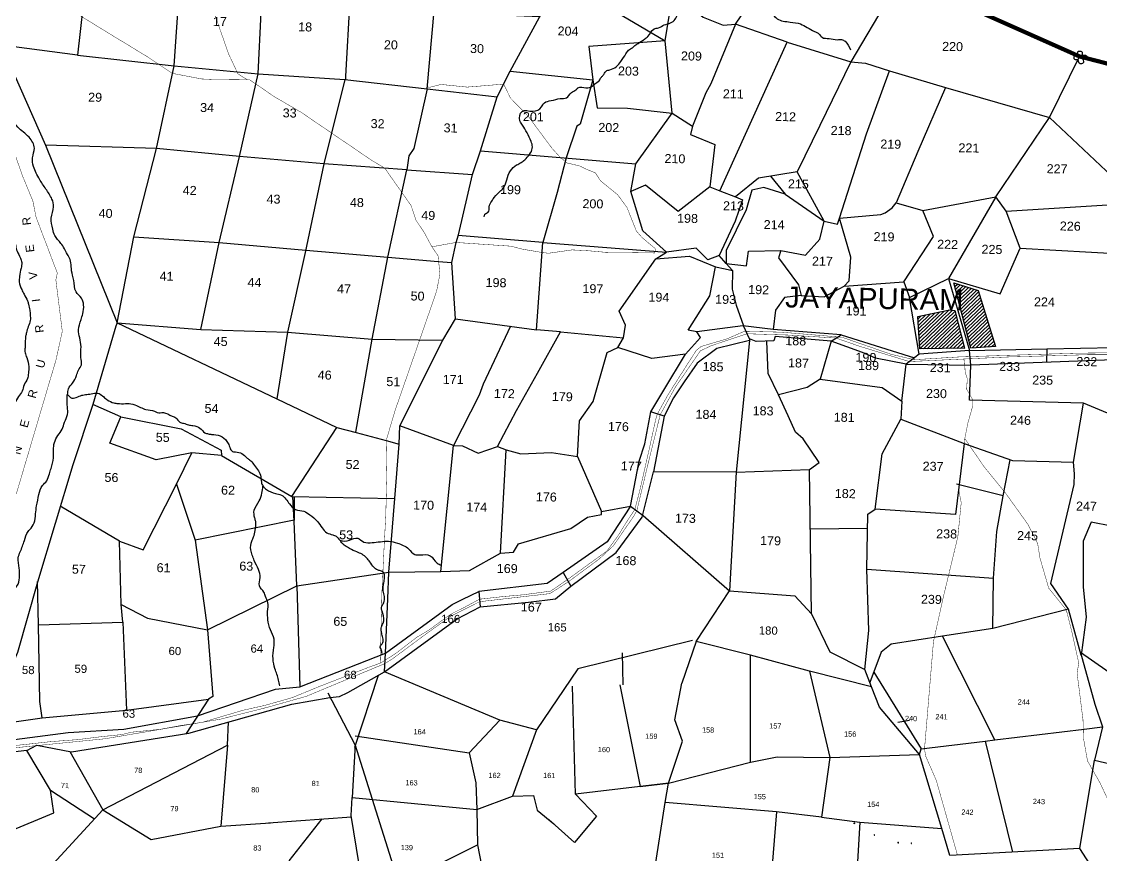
# Model space of a CAD drawing. Header units: feet. Extents: x 745555 to 752207, y 1625558 to 1632619.
# Drawn here: x 746917 to 749502, y 1629276 to 1631272 of the extents above; entities that cross this region are included whole.
import ezdxf

# ---------------------------------------------------------------- set-up
doc = ezdxf.new("R2010")
doc.units = ezdxf.units.FT
doc.header["$LTSCALE"] = 15
doc.header["$MEASUREMENT"] = 0
doc.linetypes.add('HIDDEN2', pattern=[0.1875, 0.125, -0.0625])
for name, color, linetype in [('PLOT', 7, 'Continuous'), ('PLOT NO', 7, 'Continuous'), ('ROADS', 6, 'Continuous'), ('TANKS-STREAM', 4, 'Continuous'), ('VILLAGE', 30, 'Continuous'), ('VILLAGE STONES', 240, 'Continuous')]:
    doc.layers.add(name, color=color, linetype=linetype)
doc.layers.add('VILLAGE BOUNDRY', color=5, linetype='HIDDEN2', lineweight=100)
doc.styles.add('section', font='complex.shx', dxfattribs={"height": 1.6})
doc.styles.get("Standard").update_dxf_attribs({"font": 'arial.ttf'})
doc.linetypes.add('DOTS', pattern='A,1e-06,-3,["●",Standard,S=3,R=0,X=-1.25,Y=-1.25],-3', length=6.000001)
pattern_1 = [(44.0511916, (-8119.841, 51600.6587), (-4.24052452, 4.383347431), [])]

msp = doc.modelspace()

# ---------------------------------------------------------------- hatches: boundary and pattern name
at = {"layer": 'VILLAGE'}
h = msp.add_hatch(dxfattribs=at)
h.set_pattern_fill('ANSI31', color=256, scale=48.790676, angle=-0.9488)
h.set_pattern_definition(pattern_1)
h.paths.add_polyline_path([(749206.9, 1630628.6), (749148.9, 1630646.5), (749189, 1630490.6), (749248.4, 1630494.3)])
h = msp.add_hatch(dxfattribs=at)
h.set_pattern_fill('ANSI31', color=256, scale=48.790676, angle=-0.9488)
h.set_pattern_definition(pattern_1)
h.paths.add_polyline_path([(749096.8, 1630573.6), (749062.6, 1630566.2), (749067, 1630488.3), (749173.9, 1630489.9), (749151.3, 1630580.2), (749138.7, 1630582.1)])

# ---------------------------------------------------------------- linework, layer by layer
at = {"layer": 'PLOT'}
for points in [[(747483, 1631147.5), (747490.7, 1631294), (747492.8, 1631345.1), (747519.1, 1631556.5), (747529.1, 1631767.9)], [(747732.6, 1631734), (747722.1, 1631533), (747702.7, 1631325.8), (747692.6, 1631141.8), (747692.1, 1631133.9)], [(747082.3, 1631719.3), (747076.4, 1631549.7), (747070.3, 1631369.9), (747050.6, 1631191.5), (747281.8, 1631166.7), (747294.3, 1631340.6), (747296.5, 1631369.8), (747310.7, 1631513.5)], [(747145.9, 1630550.8), (747346.3, 1630535), (747553.4, 1630528.5), (747756.1, 1630511.7), (747866.6, 1630510.3), (747924.9, 1630509.5), (747955.5, 1630560.8), (747947, 1630695.5), (747957.2, 1630743.4), (747962.8, 1630761.9), (747996.1, 1630905.9), (748015.1, 1630962.6), (748055.2, 1631091.9), (748086.6, 1631153.3), (748156.7, 1631282.7), (748206.7, 1631375), (748260.3, 1631474.5), (748300.4, 1631551.8), (748313.5, 1631576.9), (748341.7, 1631625.2), (748370.5, 1631686)], [(746804.6, 1631583.4), (746804.6, 1631583.4), (746831.1, 1631431), (746868.3, 1631216.5), (746974.3, 1630976.6), (747145.9, 1630550.8), (747185.9, 1630756.5), (747239.7, 1630968.1), (747281.8, 1631166.7)], [(748206.7, 1631375), (748457.3, 1631226.1), (748476.9, 1631345.4), (748548.2, 1631283.2), (748596.7, 1631263.6), (748625.8, 1631266.2), (748666.6, 1631326.5), (748533.7, 1631424.9), (748484.6, 1631455.7), (748411.3, 1631492.8), (748299.9, 1631550.7)], [(748758.8, 1631496.3), (748993.9, 1631331.9), (748902.4, 1631175.7)], [(747887.5, 1631110.9), (747905.1, 1631306.8), (748031.1, 1631296.4), (748062.6, 1631288.7), (748101.9, 1631286.9), (748157.6, 1631284.4)], [(748625.8, 1631266.2), (748566.6, 1631123.2), (748554.8, 1631101.7), (748523, 1631021.6)], [(748588.7, 1630867.2), (748749.9, 1631223), (748625.8, 1631266.2)], [(747050.6, 1631191.5), (746868.6, 1631215.8)], [(748086.6, 1631153.3), (748284.2, 1631132.9), (748294.5, 1631065.5), (748294.5, 1631065.5), (748367.5, 1631064.6), (748474.6, 1631052.7), (748457.3, 1631226.1), (748275.1, 1631212.4), (748284.2, 1631132.9)], [(748749.9, 1631223), (748902.4, 1631175.7), (748937.4, 1631172.8), (748994.8, 1631154.2), (749128.4, 1631114.6), (749377.9, 1631042.6), (749449.6, 1631188.8)], [(747281.8, 1631166.7), (747281.8, 1631166.7), (747483, 1631147.5), (747691, 1631134), (747887.5, 1631110.9), (748055.2, 1631091.9)], [(748902.4, 1631175.7), (748827.9, 1631023.3), (748773.7, 1630912.3), (748680.6, 1630897.6), (748625.7, 1630852.5)], [(747346.3, 1630535), (747389.5, 1630743.2), (747438.7, 1630949.2), (747483, 1631147.5)], [(747691, 1631134), (747640.1, 1630931.4), (747595.6, 1630719.3), (747553.4, 1630528.5), (747527.6, 1630369.2)], [(748783.3, 1630616.7), (748837.9, 1630613.1), (748886.4, 1630638.5), (748898.3, 1630651.4), (748902.1, 1630707.8), (748875.1, 1630801.3), (748939.6, 1631003.2), (748994.8, 1631154.2)], [(747887.5, 1631110.9), (747855.5, 1630968.4), (747844.1, 1630950.6), (747839.4, 1630917.5), (747996.1, 1630905.9)], [(748284.2, 1631132.9), (748254.2, 1631026.8), (748246.4, 1631021.6), (748220.8, 1630945.7), (748198.7, 1630862.7), (748164.7, 1630743.7)], [(749128.4, 1631114.6), (749062.2, 1630961.2), (749010.4, 1630838.6)], [(748247.7, 1630230.9), (748252.6, 1630316.4), (748285.1, 1630362.6), (748319, 1630480.3), (748344.6, 1630491.7), (748357.9, 1630515.2), (748362.7, 1630545.3), (748347.1, 1630578.6), (748435.3, 1630703.9), (748461, 1630719.9), (748404.1, 1630771.1), (748375, 1630865.8), (748387.6, 1630932), (748474.6, 1631052.7), (748523, 1631021.6), (748518.4, 1631002.3), (748576.2, 1630977.7), (748564.4, 1630876.8), (748488.4, 1630817.5), (748410.1, 1630880.2), (748375, 1630865.8)], [(748838.5, 1630794.7), (748870, 1630786.9), (748875.1, 1630801.3), (748973.7, 1630810.7), (748984.6, 1630814.1), (749000.7, 1630826.6), (749010.4, 1630838.6), (749074, 1630819.9), (749249.5, 1630853), (749377.9, 1631042.6)], [(749273.7, 1630818.6), (749580.4, 1630837.1), (749581.5, 1630850.9), (749377.9, 1631042.6)], [(747839.4, 1630917.5), (747640.1, 1630931.4), (747438.7, 1630949.2), (747239.7, 1630968.1), (746974.3, 1630976.6)], [(748015.1, 1630962.6), (748387.6, 1630932)], [(747717.1, 1630289), (747756.1, 1630511.7), (747794, 1630708.1), (747839.4, 1630917.5)], [(748710, 1630902.2), (748744.6, 1630858.7), (748694, 1630874.7), (748665, 1630869), (748651.8, 1630821.8), (748627.6, 1630773.2), (748603.2, 1630724.3), (748603.7, 1630692.7)], [(748734.4, 1630724.4), (748793.8, 1630713), (748828.2, 1630751.6), (748838.5, 1630794.7), (748773.7, 1630912.3)], [(748564.4, 1630876.8), (748588.7, 1630867.2), (748625.7, 1630852.5), (748642.5, 1630845.8), (748625.5, 1630794.5), (748587, 1630711.8), (748560, 1630702.1), (748531.9, 1630730.1), (748461, 1630719.9)], [(748744.6, 1630858.7), (748838.5, 1630794.7)], [(749249.5, 1630853), (749135.8, 1630656.8), (749259.3, 1630620.5), (749307.4, 1630729.4), (749273.7, 1630818.6), (749249.5, 1630853)], [(749029.1, 1630648.8), (749100, 1630757.7), (749074, 1630819.9)], [(747185.9, 1630756.5), (747389.5, 1630743.2), (747597.6, 1630725.3), (747794, 1630708.1), (747914.1, 1630697.7), (747947, 1630695.5)], [(748164.7, 1630743.7), (747962.2, 1630760)], [(748206.7, 1630529.2), (748149.9, 1630534.5), (748151.2, 1630555.8), (748164.7, 1630743.7), (748461, 1630719.9)], [(748603.7, 1630692.7), (748652.1, 1630687.5), (748657, 1630722.8), (748734.4, 1630724.4), (748729.1, 1630706.3), (748776.4, 1630642.1), (748783.3, 1630616.7), (748743.4, 1630611.3), (748721.7, 1630581.3), (748715.7, 1630535.2), (748643.8, 1630543.7), (748533.6, 1630529.4), (748512.7, 1630533.6), (748564.7, 1630615.3), (748578, 1630685.3)], [(749307.4, 1630729.4), (749563.4, 1630715.3), (749871.3, 1630651.7), (749901.5, 1630735.8)], [(748435.3, 1630703.9), (748515.9, 1630710.9), (748578, 1630685.3), (748601.1, 1630679.9), (748618.5, 1630675.9), (748603.7, 1630692.7), (748587, 1630711.8)], [(748618.5, 1630675.9), (748618.2, 1630631.3), (748627.7, 1630593), (748644.9, 1630543.5)], [(748886.4, 1630638.5), (749029.1, 1630648.8), (749042.4, 1630612)], [(749065.7, 1630476.2), (749042.4, 1630612), (749135.8, 1630656.8), (749185.9, 1630485)], [(747145.9, 1630550.8), (747142.1, 1630542.7), (747087.4, 1630355.6), (747039.4, 1630210.9), (746954.8, 1629929.8), (746907.1, 1629761.3), (746854.3, 1629641.3), (746830.1, 1629586.2), (746807.1, 1629540.9), (746790.4, 1629511), (746682.6, 1629333.1), (746675, 1629245.1), (746994.3, 1629377.7), (746985.7, 1629432), (746929.4, 1629527.1), (746790.4, 1629511)], [(747145.9, 1630550.8), (747527.6, 1630369.2), (747671.7, 1630300.7), (747717.9, 1630288.7), (747789.7, 1630269.2), (747820.6, 1630260.8), (747822, 1630304.6), (747924.9, 1630509.5)], [(748087, 1630543), (748021.7, 1630404.1), (748012.5, 1630377.8), (747951.1, 1630256.9), (747822, 1630304.6)], [(747955.5, 1630560.8), (748149.9, 1630534.5)], [(748854.7, 1630507.1), (748720.6, 1630518.3), (748717.9, 1630508), (748675.4, 1630506.1), (748659.1, 1630512.4), (748644.9, 1630543.5)], [(748056, 1630255.1), (748101.9, 1630341.2), (748151.6, 1630430.3), (748206.7, 1630529.2), (748357.9, 1630515.2)], [(748506, 1630475.8), (748542.1, 1630515.6), (748533.6, 1630529.4)], [(748878.7, 1630521.9), (748715.7, 1630535.2)], [(749034.1, 1630452.1), (748961.2, 1630466.3), (748929.8, 1630479.8), (748854.7, 1630507.1), (748878.7, 1630521.9), (749054.1, 1630467.4)], [(748374.4, 1630112.1), (748395.1, 1630219.9), (748409.1, 1630261.3), (748423.6, 1630337.8), (748454.2, 1630389.5), (748506, 1630475.8), (748425.3, 1630465.5), (748344.6, 1630491.7)], [(748659.1, 1630512.4), (748659.2, 1630508.5), (748580.9, 1630489.5), (748533.9, 1630454.1), (748503.3, 1630409.6), (748477.2, 1630371.6), (748455.4, 1630327.8), (748423.6, 1630337.8)], [(748659.2, 1630508.5), (748627.8, 1630193.7), (748429.7, 1630193.9)], [(748627.8, 1630193.7), (748802.8, 1630199.7), (748826, 1630216.5), (748788.3, 1630272.9), (748769.3, 1630288.9), (748751.7, 1630328.2), (748729.2, 1630378.6), (748704.3, 1630429.4), (748700.8, 1630507.2)], [(748854.7, 1630507.1), (748828.3, 1630416.1), (748797.7, 1630396.3), (748729.2, 1630378.6)], [(749532.4, 1630493.1), (749552, 1630462.8), (749189.2, 1630449.9), (749185.9, 1630485), (749371.2, 1630488.8), (749532.2, 1630492.2)], [(749371.2, 1630488.8), (749370.6, 1630456.4)], [(749185.9, 1630485), (749065.7, 1630476.2), (749034.1, 1630452.1), (749189.2, 1630449.9)], [(749552, 1630462.8), (749564.7, 1630315), (749458.8, 1630358.8)], [(748828.3, 1630416.1), (748976.9, 1630396.2), (749024.4, 1630363.1), (749034.1, 1630452.1)], [(749024.4, 1630363.1), (749021.6, 1630320.4), (749173.7, 1630261.9), (749288.8, 1630221.4), (749434.8, 1630217.2), (749458.8, 1630358.8), (749186, 1630366.1), (749189.2, 1630449.9)], [(747150.9, 1630028.5), (747208, 1630007.2), (747287.8, 1630164.9), (747324.3, 1630240), (747239, 1630222.7), (747128.2, 1630263.1), (747154.1, 1630325.8), (747087.4, 1630355.6)], [(747154.1, 1630325.8), (747298.8, 1630297), (747394.9, 1630246.1), (747395.1, 1630233.5), (747324.3, 1630240)], [(748455.4, 1630327.8), (748429.7, 1630193.9)], [(749066.3, 1629517), (748970.8, 1629630.4), (748951.7, 1629679), (748935.3, 1629720.9), (748945.2, 1629814.2), (748940, 1629961.2), (748942.8, 1630093.2), (748960, 1630104.6), (748976.9, 1630237.4), (749021.6, 1630320.4)], [(747564, 1630135.2), (747671.7, 1630300.7)], [(747785.7, 1629715.6), (747787.7, 1629760.1), (747793.6, 1629889.7), (747796.3, 1629954.1), (747810.4, 1630130.6), (747820.6, 1630260.8)], [(747789.7, 1630269.2), (747789.7, 1630269.2)], [(747920.2, 1629955.2), (747951.1, 1630256.9), (747972.2, 1630256.7), (748010.1, 1630238.8), (748056, 1630255.1), (748077.1, 1630246.9), (748111.7, 1630237.1), (748185.1, 1630240.4), (748247.7, 1630230.9), (748305.1, 1630099.5)], [(749173.7, 1630261.9), (749152.2, 1630092), (748960, 1630104.6)], [(747395.1, 1630233.5), (747564, 1630135.2), (747810.4, 1630130.6)], [(748063.5, 1629999.5), (748077.1, 1630246.9)], [(749266.8, 1630136.9), (749283.7, 1630223.1)], [(749717.6, 1630073.4), (749627.3, 1630067), (749526, 1630064.4), (749477.3, 1630074), (749458, 1630028.1), (749458.4, 1629919.2), (749465.1, 1629846.5), (749453.6, 1629755.1), (749423.4, 1629865.1), (749381.2, 1629926.5), (749436.8, 1630163.6), (749437.7, 1630189.1), (749434.8, 1630217.2)], [(746929.4, 1629527.1), (746953, 1629539.6), (747036, 1629523.5), (747317.6, 1629568.8), (747564.1, 1629638), (747654.7, 1629653.8), (747678.1, 1629655.9), (747698, 1629665.4), (747785.7, 1629715.6), (747959.9, 1629842.1), (748014.5, 1629870.6), (748130.4, 1629881.7), (748194.9, 1629890.1), (748232.1, 1629920.7), (748340.6, 1630001.3), (748402.1, 1630085.6), (748429.7, 1630193.9)], [(748627.8, 1630193.7), (748611.4, 1629909.1)], [(748807.6, 1629854.2), (748802.8, 1630199.7)], [(747287.8, 1630164.9), (747332, 1630030.8), (747361.8, 1629815.9), (747374.7, 1629656.2), (747364.1, 1629650.1)], [(748940, 1629961.2), (749243.6, 1629939.2), (749251.9, 1630051), (749266.8, 1630136.9), (749155.2, 1630164.6)], [(747569.6, 1630135.1), (747569, 1630078.4), (747332, 1630030.8)], [(747575.7, 1629921.4), (747569.1, 1630076.3), (747566.4, 1630135.1)], [(746957.2, 1629827.6), (747159.6, 1629834.4), (747154.9, 1629876.6), (747150.9, 1630028.5), (747009.5, 1630111.6)], [(747575.7, 1629921.4), (747796.3, 1629954.1), (747920.2, 1629955.2), (747988.8, 1629957.6), (748063.5, 1629999.5), (748094.7, 1630001.7), (748106.1, 1630021.5), (748231.6, 1630058.2), (748271.7, 1630085.6), (748305, 1630091.9), (748305.1, 1630099.5), (748374.4, 1630112.1), (748405, 1630089.7)], [(748374.4, 1630112.1), (748318.9, 1630026.6), (748213.3, 1629953.2), (748232.1, 1629920.7)], [(748405, 1630089.7), (748611.4, 1629909.1)], [(748804.8, 1630057.9), (748942.1, 1630059.5)], [(748213.3, 1629953.2), (748175.4, 1629926.9), (748011.1, 1629907.6)], [(746966.4, 1629604.8), (746960.7, 1629644.3), (746957.2, 1629827.6), (746955.2, 1629931.2)], [(747361.8, 1629815.9), (747575.7, 1629921.4), (747582.7, 1629679.1)], [(749423.4, 1629865.1), (749242.2, 1629819.3), (749243.6, 1629939.2)], [(746807.1, 1629540.9), (747028.4, 1629569.9), (747161.8, 1629577.6), (747337.8, 1629609.8), (747524.6, 1629673.4), (747582.7, 1629679.1), (747787.7, 1629760.1), (747947.8, 1629876.5), (747973.4, 1629889.2), (748011.1, 1629907.6)], [(748011.1, 1629907.6), (748014.5, 1629870.6)], [(748951.7, 1629679), (748803.1, 1629717.1), (748661.6, 1629755.4), (748531.6, 1629787.9), (748611.4, 1629909.1), (748767.6, 1629897.5), (748807.6, 1629854.2), (748852, 1629763), (748935.4, 1629720.5)], [(747154.9, 1629876.6), (747218, 1629843.4), (747361.8, 1629815.9)], [(747159.6, 1629834.4), (747168, 1629623.1)], [(749242.2, 1629819.3), (749121.7, 1629800.6), (748998.2, 1629781.4), (748974.8, 1629762.7), (748947.4, 1629690)], [(748523.1, 1629790.1), (748248.5, 1629722.7), (748149.8, 1629576.2), (748062, 1629599.7), (747785.7, 1629715.6)], [(749246.6, 1629552.1), (749121.7, 1629800.6)], [(748531.6, 1629787.9), (748497.6, 1629688.3)], [(748354.3, 1629760.7), (748356.4, 1629684.2)], [(748465.9, 1629448.8), (748661.8, 1629499.3), (748661.6, 1629755.4)], [(749599.8, 1629658.7), (749451.8, 1629761.9), (749485.9, 1629637.7), (749504.3, 1629583.7), (749485.1, 1629503.4), (749602.1, 1629476.7), (749690.4, 1629478.3), (749819.5, 1629471.9), (749879.5, 1629473.2), (749964.4, 1629475), (750091.1, 1629503.6), (750162.8, 1629511.5), (750223.6, 1629511.9)], [(748803.1, 1629717.1), (748852, 1629510)], [(748956.7, 1629714.6), (749070.2, 1629531.1)], [(747715, 1629535.1), (747771.2, 1629707.3)], [(748340.6, 1628775.1), (748373.1, 1628917.4), (748418.6, 1629116.4), (748444.4, 1629229.4), (748431.6, 1629233.5), (748457.3, 1629402.7), (748465.9, 1629448.8), (748499.4, 1629549.6), (748481, 1629600.7), (748497.6, 1629688.3)], [(747716.2, 1629538.6), (747650.7, 1629664.1)], [(748242.8, 1629422.7), (748235.5, 1629680.8)], [(748348.9, 1629684), (748397.5, 1629440.8), (748465.9, 1629448.8)], [(746830.1, 1629586.2), (746966.4, 1629604.8), (747168, 1629623.1), (747364.1, 1629650.1), (747310.9, 1629567.7)], [(746974.4, 1629235.9), (747111.1, 1629385.2), (747409.6, 1629539.5), (747412.4, 1629595.4)], [(747715.7, 1629562.2), (747988.7, 1629521.5), (748062, 1629599.7)], [(750295.6, 1629070.5), (750234.5, 1628783.7), (750028.6, 1628771), (749956, 1628882.6), (749957.7, 1629014), (749962.3, 1629082.9), (749992.5, 1629111.2), (749732.9, 1629115.2), (749631.8, 1629121.7), (749560.3, 1629122.5), (749465.9, 1629267.6), (749450, 1629291.9), (749138.7, 1629275.5), (749120, 1629340.2), (749066.3, 1629517), (749070.2, 1629531.1), (749223.9, 1629549.4), (749246.6, 1629552.1), (749461, 1629577.8), (749504.3, 1629583.7)], [(748149.8, 1629576.2), (748091.7, 1629417.9)], [(747409.6, 1629539.5), (747394, 1629346)], [(747820.7, 1629206.6), (747715.3, 1629541.1), (747708.4, 1629414)], [(749223.9, 1629549.4), (749289.2, 1629283.4)], [(747032.2, 1629524.2), (747111.1, 1629385.2)], [(747988.7, 1629521.5), (748004.5, 1629449.6), (748006.6, 1629385.6)], [(748852, 1629510), (748831.6, 1629366.9), (748724.3, 1629380.4), (748457.3, 1629402.7)], [(748661.8, 1629499.3), (748725.6, 1629512), (748852, 1629510), (749066.3, 1629517)], [(749450, 1629291.9), (749485.1, 1629503.4)], [(746985.7, 1629432), (747091.3, 1629363.6)], [(748465.9, 1629448.8), (748397.5, 1629440.8), (748242.8, 1629422.7)], [(747738.4, 1629170.8), (747738.4, 1629170.8), (747705.8, 1629370.9), (747708.4, 1629414), (748006.6, 1629385.6), (748008.1, 1629301.2)], [(748006.6, 1629385.6), (748091.7, 1629417.9), (748142.4, 1629419.3), (748151.4, 1629383.9), (748190.9, 1629351.3)], [(748242.8, 1629422.7), (748293, 1629369.4), (748240.7, 1629306.8), (748179.2, 1629361.8)], [(747111.1, 1629385.2), (747226.7, 1629314.1), (747394, 1629346)], [(748724.3, 1629380.4), (748705.4, 1629154.4)], [(747394, 1629346), (747394, 1629346), (747513.1, 1629354.1)], [(747508.1, 1629353.7), (747706.3, 1629368.1)], [(747557.7, 1629263), (747636.2, 1629363)], [(748831.6, 1629366.9), (748923.9, 1629355.2), (749120, 1629340.2)], [(748923.9, 1629355.2), (748911.2, 1629151)], [(747043.2, 1629036.9), (747231.5, 1629029.6), (747285.5, 1629027.5), (747301.2, 1628974.5), (747406.5, 1629019.8), (747451.4, 1629015.6), (747521.9, 1629053.1), (747583.6, 1629090.5), (747738.4, 1629170.8), (747820.7, 1629206.6), (748008.1, 1629301.2), (748047.9, 1629095.1), (748072.8, 1628996.8), (748062.1, 1628886.4)]]:
    msp.add_lwpolyline(points, dxfattribs=at)
at = {"layer": 'PLOT NO'}
msp.add_lwpolyline([(749014.4, 1629594.9), (749042.4, 1629599.7)], dxfattribs=at)
at = {"layer": 'ROADS', "linetype": 'HIDDEN2', "ltscale": 10, "const_width": 1}
for points in [[(747457.3, 1631133), (747435, 1631146.9), (747412.4, 1631194.8), (747376.5, 1631297.5), (747355.9, 1631356.3), (747348.7, 1631381.1), (747339.2, 1631408.4), (747345.8, 1631438.5), (747335.6, 1631471.5), (747309.3, 1631499), (747298, 1631515.5), (747292.8, 1631583.9), (747290.5, 1631613.9), (747290.8, 1631652.6), (747291.4, 1631689.7), (747297.1, 1631717.5), (747317.1, 1631732.7), (747341.2, 1631753), (747365.4, 1631773.3)], [(747051.6, 1631289.8), (747118.2, 1631248.8), (747219.3, 1631187.3), (747277.9, 1631148.3), (747347.8, 1631134.9), (747377.9, 1631133.6), (747462.9, 1631132.9), (747521.8, 1631092.5), (747585.9, 1631055.2), (747640.3, 1631018.1), (747719.5, 1630964.2), (747752.3, 1630941.8), (747786.3, 1630921.2), (747827.5, 1630862.7), (747849.2, 1630831.9), (747856.8, 1630809.3), (747861.1, 1630796.6), (747880.3, 1630768.2), (747899, 1630733), (747937.5, 1630740), (747957.2, 1630743.4), (748030.6, 1630738.4), (748088.3, 1630734.5), (748116.4, 1630727.2), (748162.9, 1630719.4), (748178.1, 1630717.5), (748234.5, 1630725.6), (748272.9, 1630723.6), (748316.5, 1630719.7), (748384.5, 1630719), (748432.7, 1630718.2)], [(746904.2, 1630141.2), (746952.7, 1630305), (746999.1, 1630461.6), (747014.3, 1630530.5), (747005.7, 1630599.5), (746998.9, 1630653.8), (747002.4, 1630670), (746973.9, 1630745.1), (746951.5, 1630803.9), (746943.9, 1630842.6), (746918.7, 1630903.8), (746879.2, 1631016.6)], [(747899, 1630733), (747914, 1630711.2), (747918.3, 1630667.6), (747910.3, 1630626.4), (747892.7, 1630575.9), (747865, 1630496.3), (747839.1, 1630422), (747811.1, 1630341.5), (747789.7, 1630269.2), (747791.2, 1630179.9), (747788.6, 1630087.7), (747784.4, 1630008.3), (747779.3, 1629902.6), (747775.4, 1629735.9)], [(749544.3, 1630474.7), (749474.6, 1630474.8), (749278.6, 1630469.2), (749097.2, 1630460.8), (749042.1, 1630458.2), (748921.4, 1630495.3), (748866.7, 1630514.5), (748751.7, 1630521.7), (748653.4, 1630524.8), (748567.9, 1630496.2), (748541.9, 1630483.9), (748481.2, 1630395.8), (748445.7, 1630330.9), (748415.9, 1630210.7), (748389.7, 1630100.9), (748382.2, 1630087.9), (748333.9, 1630017.6), (748299.3, 1629985.2), (748226.1, 1629931.1), (748181.7, 1629902.6), (748013.3, 1629883.2), (747944, 1629848.3), (747883, 1629804.4), (747805.6, 1629747), (747786.6, 1629735.1), (747677.5, 1629689.6), (747598.3, 1629656.6), (747505.6, 1629630.4), (747391.5, 1629601.6), (747116.4, 1629555), (746975.7, 1629540.9), (746891.1, 1629532.4)], [(746904.5, 1629539.2), (746931.5, 1629542), (746986.1, 1629548.1), (747051.8, 1629553), (747107.6, 1629560), (747157.6, 1629565.2), (747178.9, 1629570.6), (747248.4, 1629577.6), (747296.7, 1629586.5), (747350.7, 1629594.7), (747445.5, 1629622.9), (747499.6, 1629635), (747564.7, 1629653.5), (747631, 1629680.7), (747673.3, 1629697.2), (747754.8, 1629728.8), (747775.4, 1629735.9), (747811.8, 1629758.7), (747862.5, 1629797.7), (747892, 1629815.3), (747932.6, 1629845.1), (747949.9, 1629856.3), (747979.3, 1629870.9), (748012.8, 1629889.1), (748070.4, 1629895.6), (748117.4, 1629899.7), (748183.3, 1629908.5), (748223.3, 1629935.9), (748279.8, 1629976.9), (748318.2, 1630004.7), (748346.6, 1630043.8), (748358.9, 1630064.3), (748385, 1630104.3), (748396.8, 1630149.5), (748418.6, 1630245.1), (748435.1, 1630320.6), (748439, 1630333), (748464.9, 1630379.7), (748497.2, 1630430.5), (748516.4, 1630460.7), (748532.2, 1630485.1), (748543.7, 1630494.4), (748605.7, 1630512.6), (748647.3, 1630530.8), (748699.8, 1630529.5), (748735.3, 1630528.6), (748795.1, 1630523.6), (748837.3, 1630520.1), (748880.9, 1630516.5), (748947.1, 1630493.5), (748997.3, 1630476), (749053.1, 1630462.7), (749163.2, 1630469.4), (749306.4, 1630474), (749442.6, 1630478.3), (749556, 1630479.6)], [(749552.4, 1629335), (749498.5, 1629449.4), (749468.6, 1629502), (749459.1, 1629555.5), (749457.8, 1629600.5), (749443.7, 1629712.2), (749447.7, 1629736.2), (749431, 1629811.7), (749417.8, 1629863.7), (749375.7, 1629915.7), (749354.9, 1629987.4), (749349.1, 1630023.3), (749325.5, 1630069.1), (749272.9, 1630142.5), (749220.9, 1630206.6), (749185.9, 1630257.6), (749174.8, 1630273.8), (749182.2, 1630310.9), (749194, 1630352.6), (749194.4, 1630365.8), (749179.2, 1630392.3), (749180.8, 1630416.9), (749175.8, 1630432), (749174.2, 1630458.8), (749172.3, 1630463.2)], [(749157.3, 1629276.4), (749106.6, 1629455.3), (749080.6, 1629514.8), (749078.5, 1629532), (749089.9, 1629668.5), (749099.8, 1629787.5), (749123.3, 1629893.8), (749158.2, 1630038.8), (749166.3, 1630120.3), (749159.9, 1630152.8), (749169.4, 1630228.1), (749174.8, 1630273.8)]]:
    msp.add_lwpolyline(points, dxfattribs=at)
at = {"layer": 'ROADS', "linetype": 'DOTS', "ltscale": 0.2, "const_width": 1}
msp.add_lwpolyline([(748432.7, 1630718.2), (748434.5, 1630728.2), (748418, 1630741.9), (748402.8, 1630754.7), (748388.7, 1630770.4), (748366.2, 1630827.1), (748343.6, 1630857.9), (748303, 1630890.8), (748290.2, 1630910.2), (748270.8, 1630917.9), (748252.2, 1630926.8), (748223.2, 1630933.6), (748206.6, 1630946.9), (748186.6, 1630968.9), (748153.6, 1631013.4), (748129.6, 1631045.8), (748087.4, 1631088.8), (748070.9, 1631122.6), (748025.5, 1631118.8), (747983.6, 1631115.4), (747920.7, 1631121.8), (747895, 1631115.2), (747887.9, 1631115.8)], dxfattribs=at)
at = {"layer": 'TANKS-STREAM'}
for points in [[(747084.2, 1632410.9), (747078.2, 1632395.1), (747067.1, 1632387.2), (747052.8, 1632374.9), (747042.3, 1632365.7), (747032.9, 1632356.2), (747028.9, 1632346.2), (747021.5, 1632325.5), (747023.2, 1632309.8), (747018.1, 1632294.8), (747009, 1632276.7), (746996, 1632262.8), (746984.8, 1632253.3), (746972.8, 1632239.9), (746956.5, 1632223.9), (746953, 1632215.5), (746950.4, 1632209.5), (746944.5, 1632193.7), (746940.3, 1632176.3), (746935.1, 1632162.4), (746931.7, 1632154.6), (746919.5, 1632139), (746906.3, 1632127.3), (746894.4, 1632111.6), (746888.1, 1632102.1), (746882.2, 1632093.1), (746877.6, 1632083.3), (746872.7, 1632062.9), (746869.8, 1632055.4), (746862.9, 1632036.3), (746851.8, 1632021.4), (746840, 1632004.1), (746823.4, 1631987.5), (746814.6, 1631965.2), (746808.9, 1631936.4), (746801.3, 1631918.8), (746791.6, 1631905.8), (746779.8, 1631889.2), (746769.4, 1631879.9), (746760.2, 1631860.9), (746755.4, 1631835.1), (746755.5, 1631808.6), (746746.6, 1631785.9), (746735.1, 1631768.7), (746725.1, 1631754.1), (746725, 1631726.7), (746724.9, 1631704.7), (746725.9, 1631686.9), (746727.3, 1631672.4), (746727.6, 1631664.8), (746725.1, 1631655.5), (746721.4, 1631644.6), (746718.5, 1631631.8), (746718.4, 1631619.5), (746720.2, 1631597.5), (746719.4, 1631585.1), (746720.2, 1631572.5), (746716.1, 1631559.8), (746715.4, 1631550.2), (746714.7, 1631535.4), (746715.4, 1631524.6), (746718.8, 1631507.7), (746723, 1631498.2), (746722.5, 1631485.2), (746723.7, 1631477.2), (746724.6, 1631469.8), (746724.6, 1631446.3), (746726, 1631440.7), (746727.5, 1631434.1), (746732.8, 1631416.2), (746735.7, 1631405.7), (746740.2, 1631397.6), (746744.9, 1631384.6), (746750.8, 1631370.9), (746751.3, 1631358.6), (746753.2, 1631342.7), (746752.9, 1631330.1), (746755.9, 1631320), (746757.4, 1631307.5), (746763.8, 1631290.6), (746771.2, 1631272.7), (746774.5, 1631260.9), (746775.2, 1631249.5), (746774.6, 1631239.2), (746775.7, 1631220.8), (746777.2, 1631206.2), (746780.1, 1631186.7), (746785.2, 1631171.8), (746791.1, 1631159), (746791.4, 1631154.7), (746799.6, 1631141.7), (746803.2, 1631131.5), (746805.3, 1631119.3), (746808.5, 1631099.9), (746815, 1631083.8), (746822.4, 1631067.4), (746832.2, 1631044.7), (746838.4, 1631029), (746840.3, 1631004.5), (746841.7, 1630988.2), (746848.2, 1630972.5), (746857.8, 1630959.3), (746868.2, 1630940.2), (746870.6, 1630920.8), (746870.7, 1630891.2), (746874.9, 1630868.6), (746888, 1630849.5), (746895.3, 1630836.2), (746897.3, 1630802), (746898.3, 1630782.8), (746899.5, 1630754.4), (746902.7, 1630735.5), (746906.1, 1630722.5), (746914, 1630706.1), (746917.1, 1630695.3), (746915.6, 1630681.7), (746912, 1630662.2), (746911.1, 1630648.9), (746917.3, 1630630.6), (746922.7, 1630619.7), (746931.2, 1630603.8), (746933.4, 1630595.6), (746936.4, 1630581.2), (746937.5, 1630570.5), (746937.6, 1630556.5), (746932.8, 1630541.9), (746928.7, 1630527.7), (746926.6, 1630518.7), (746925.7, 1630505.1), (746925.1, 1630491.4), (746925.3, 1630479.4), (746929.3, 1630467.6), (746934.2, 1630446), (746933.2, 1630430.2), (746930.8, 1630417.3), (746923, 1630402.4), (746918.2, 1630387.2), (746909.8, 1630374.3), (746900.8, 1630357.9), (746896.4, 1630336), (746901.2, 1630306.8), (746900.2, 1630287.7), (746895.3, 1630271.4), (746889.7, 1630252.7), (746880.8, 1630235.1), (746875.3, 1630224.2), (746863.5, 1630197.5), (746863.1, 1630170.9), (746865.5, 1630145.3), (746858.4, 1630127.6), (746851, 1630109.7), (746837.5, 1630089.3), (746836.7, 1630086.2), (746827.2, 1630069.3), (746823.7, 1630052.3), (746820.9, 1630031.4), (746821.6, 1630012.6), (746817.8, 1629995.2), (746807.9, 1629975.5), (746797.3, 1629959.4), (746783.9, 1629946.1), (746774.7, 1629926.4), (746775.6, 1629898.3), (746775.6, 1629876.3), (746774.3, 1629860.3), (746769.1, 1629844.8), (746761.2, 1629822.9), (746751.5, 1629813.1), (746742.3, 1629795.5), (746739.9, 1629781.7), (746741.1, 1629768.9), (746740, 1629743.8), (746734.3, 1629720.8), (746728.4, 1629705), (746718.8, 1629686.7), (746712.5, 1629667.6), (746711.1, 1629648.4), (746709.7, 1629631.9), (746699.2, 1629617.2), (746685.5, 1629609.6), (746673.6, 1629596.3), (746669.2, 1629586.8), (746665.3, 1629570.5), (746655.2, 1629557.2), (746643.6, 1629544.3), (746625.7, 1629537.1), (746609.8, 1629524.6), (746605.1, 1629518.8), (746594.8, 1629500.5), (746586.4, 1629483.9), (746580.5, 1629473.4), (746574.5, 1629454), (746567.9, 1629440.2), (746554.5, 1629426.3), (746539.7, 1629414.1), (746525.7, 1629405.8), (746518.1, 1629381.8), (746510.2, 1629353.6), (746506.3, 1629331.6), (746501.7, 1629312.2), (746489.8, 1629303.8), (746471.8, 1629287.4), (746464.9, 1629278), (746465.1, 1629271.4), (746458.3, 1629248.1), (746459.9, 1629237), (746461.1, 1629224.8)], [(747027.1, 1630379), (747029.1, 1630393.3), (747039, 1630406.7), (747048.4, 1630424.8), (747052.9, 1630437.5), (747059.9, 1630450.1), (747058.8, 1630468), (747059.2, 1630493.3), (747055.9, 1630515.3), (747052.8, 1630534.4), (747059.4, 1630558.6), (747063.1, 1630572.8), (747065.4, 1630593.8), (747060, 1630610.3), (747047.2, 1630625.3), (747041.7, 1630652.7), (747038.7, 1630664.9), (747035.6, 1630685.7), (747033.1, 1630702.5), (747026.5, 1630714.9), (747011.2, 1630741.3), (746996.2, 1630760), (746991.3, 1630775.4), (746988, 1630801.9), (746993.6, 1630829.1), (746989.6, 1630847.3), (746974.9, 1630871.2), (746959.9, 1630894.8), (746945.4, 1630925.5), (746943.1, 1630946.4), (746947.5, 1630969.1), (746934.6, 1630995.4), (746907.9, 1631019.5), (746894, 1631040.5), (746890.9, 1631080.6), (746890.7, 1631100.2), (746873.2, 1631126.4), (746853.5, 1631157.1), (746844.7, 1631175.4), (746843, 1631209.5), (746844.9, 1631242.5), (746829, 1631277.4), (746819.1, 1631297.4), (746820.3, 1631321.3), (746817.4, 1631350.9), (746816.5, 1631364), (746807.4, 1631386), (746799.3, 1631408.5), (746796.7, 1631428.7), (746795.1, 1631452.9), (746797.5, 1631476.8), (746791.2, 1631488.5), (746781.7, 1631504), (746777.7, 1631531.9), (746780.1, 1631558.6), (746784.5, 1631570.2), (746788.8, 1631585.4), (746789.6, 1631601.1), (746787.4, 1631625), (746779.5, 1631643.9), (746775.9, 1631666.1), (746782.5, 1631686.8), (746787.2, 1631711.1), (746791.6, 1631737.2), (746792, 1631761.6), (746796.4, 1631787.9), (746814.4, 1631808.7), (746829, 1631828), (746839.7, 1631856), (746848.1, 1631884.8), (746861, 1631904.2), (746875.7, 1631917.8), (746894.6, 1631941.7), (746901.5, 1631963.2), (746905.3, 1631982.7), (746911.6, 1632003.6), (746919.6, 1632022.8), (746927.2, 1632034.3), (746942.2, 1632046.6), (746956.1, 1632062.8), (746968.9, 1632077.1), (746972.6, 1632093.7), (746981.3, 1632117.4), (746990.5, 1632141.1), (747002.3, 1632162.1), (747016.9, 1632169.9), (747023.7, 1632183.1), (747036.4, 1632198.2), (747044.4, 1632214.6), (747050.8, 1632240), (747057.4, 1632262), (747067, 1632272.4), (747084, 1632287.2), (747099.9, 1632299.4), (747122.1, 1632315), (747134.3, 1632328.6), (747141.3, 1632342.6), (747150.9, 1632358.6)], [(748299.9, 1631130.4), (748304, 1631138.3), (748308.5, 1631142.9), (748316.3, 1631153.8), (748324.9, 1631156.7), (748340.6, 1631164.3), (748351.6, 1631177.1), (748363.6, 1631195), (748370.1, 1631203.5), (748379.2, 1631209.8), (748387.3, 1631216.4), (748392.9, 1631220.2), (748408.5, 1631230.7), (748416, 1631236.7), (748431.1, 1631254.6), (748441.9, 1631257.5), (748455.5, 1631264.2), (748470.6, 1631269.2), (748481.5, 1631277.7), (748487, 1631289.7), (748495.2, 1631311.9), (748498.6, 1631319.2), (748513, 1631333.7), (748524.4, 1631333.5), (748534.8, 1631328.6), (748549.7, 1631318.8), (748560.7, 1631315.8), (748570.9, 1631311.9), (748577.5, 1631309.4), (748586.9, 1631308.2), (748595.7, 1631312.8), (748607.6, 1631323.7), (748615.4, 1631321.2), (748633, 1631316.4), (748643.2, 1631309.9), (748653.2, 1631298.5), (748665, 1631295.4), (748685.6, 1631295.3), (748698.9, 1631294.9), (748713.3, 1631290.5), (748725.5, 1631279), (748740.2, 1631273.5), (748756.8, 1631271.1), (748781.7, 1631266.5), (748797.7, 1631258), (748814.9, 1631248.8), (748825.9, 1631242.3), (748833.1, 1631234.6), (748850.2, 1631231.9), (748869.6, 1631228.9), (748879.8, 1631229.2), (748888.2, 1631225.1), (748901, 1631204.7)], [(748024.6, 1630804.4), (748026.2, 1630811.3), (748034.1, 1630816.1), (748036.5, 1630828.6), (748042.5, 1630842.3), (748048.3, 1630851.2), (748064.4, 1630867.5), (748071.6, 1630875.5), (748078.2, 1630893.1), (748087, 1630915.1), (748102, 1630928.9), (748112.5, 1630934.9), (748121.5, 1630941.5), (748124.5, 1630944.7), (748135.5, 1630958), (748139.7, 1630972.4), (748136.7, 1630985), (748126.9, 1631006), (748115.9, 1631023.9), (748109.9, 1631034.8), (748114.9, 1631057.1), (748140.8, 1631057.7), (748161.5, 1631067.9), (748168.3, 1631077.9), (748184.6, 1631083), (748206.4, 1631088.2), (748221.2, 1631089.6), (748233.3, 1631102.5), (748243.8, 1631108.6), (748248.8, 1631113.4), (748268, 1631113.6), (748283.5, 1631118.4), (748288.8, 1631122.8), (748299.9, 1631130.4)], [(746644.5, 1629242.2), (746644.6, 1629253.8), (746636.9, 1629264), (746633.8, 1629274.1), (746629.4, 1629287.9), (746630.5, 1629305), (746636.9, 1629313.6), (746644.7, 1629323.8), (746649.6, 1629339.2), (746657.2, 1629354.8), (746663, 1629376.5), (746668.6, 1629390.8), (746675.1, 1629404.6), (746687.3, 1629420.4), (746693.5, 1629429.5), (746703.5, 1629442.8), (746707.1, 1629461.5), (746710.9, 1629482.3), (746714.1, 1629495), (746726.6, 1629511.1), (746734.1, 1629519.1), (746750.6, 1629532.2), (746760.6, 1629544.5), (746771.1, 1629552.4), (746779, 1629567), (746787.2, 1629586.7), (746789.7, 1629610.5), (746799.4, 1629619.3), (746804.7, 1629629.5), (746811.3, 1629632.9), (746824.3, 1629648.7), (746821, 1629662.5), (746822.7, 1629683.1), (746824.9, 1629696.4), (746829.8, 1629712.9), (746844.4, 1629741.4), (746853.9, 1629758.9), (746862.9, 1629774.7), (746865.9, 1629795), (746866.5, 1629828.4), (746867, 1629842.7), (746879.1, 1629866.7), (746891.8, 1629896.3), (746901.1, 1629914.9), (746908.3, 1629925.1), (746911.7, 1629946.2), (746911.4, 1629963.3), (746908.9, 1629988.6), (746913.5, 1630002.7), (746923.7, 1630029.4), (746932.5, 1630051.2), (746936.3, 1630055.8), (746946.9, 1630071.9), (746950.3, 1630093.5), (746952.8, 1630112.5), (746958.4, 1630139.8), (746966.9, 1630161.3), (746976.9, 1630172.6), (746983.4, 1630189.6), (746987.4, 1630202.2), (746993, 1630227.9), (746995.3, 1630264.2), (747004, 1630281.5), (747013.8, 1630296), (747019.7, 1630313), (747026.8, 1630331.6), (747026.6, 1630349), (747025.9, 1630374.8), (747026.3, 1630378.8), (747033.9, 1630372.2), (747047.8, 1630372.4), (747060.9, 1630377.4), (747072.7, 1630379.4), (747087.5, 1630381.7), (747102.3, 1630381.5), (747113.4, 1630373.5), (747122, 1630366.8), (747137.9, 1630359.2), (747147, 1630357.7), (747165.3, 1630357.4), (747183.1, 1630356.3), (747201.2, 1630348.6), (747214.3, 1630343.5), (747235.1, 1630339.3), (747241.6, 1630336.1), (747256.3, 1630335.9), (747277.1, 1630327.7), (747286.1, 1630323.3), (747295.5, 1630313.1), (747304.6, 1630310.4), (747316.2, 1630306.7), (747327.1, 1630304.8), (747343.9, 1630298.9), (747355.5, 1630287.8), (747363.7, 1630285.1), (747371.5, 1630283.7), (747392.5, 1630280.5), (747408.3, 1630267.2), (747413.8, 1630256.7), (747420.1, 1630244.1), (747428.7, 1630241.7), (747444.3, 1630238.4), (747456.7, 1630227), (747463.6, 1630222.5), (747472.1, 1630212.4), (747488.6, 1630186.5), (747491, 1630169.1), (747494.3, 1630160.5), (747503.4, 1630151.5), (747524.5, 1630142.5), (747538.8, 1630138.5), (747549.8, 1630128.9), (747558.1, 1630117.2), (747572.9, 1630104.1), (747592.9, 1630099.8), (747606.6, 1630091.5), (747625, 1630075.3), (747636.1, 1630060.4), (747647.8, 1630048.4), (747661.8, 1630043.3), (747669.8, 1630039.8), (747679.1, 1630030.9), (747702.2, 1630030.9), (747721.5, 1630035), (747736.5, 1630026), (747756, 1630024.7), (747775.7, 1630026.7), (747795.6, 1630028), (747816.4, 1630023.6), (747843.4, 1630009.4), (747858, 1629996.4), (747870.8, 1629995.2), (747895, 1629993.4), (747911.6, 1629975.7), (747921.8, 1629970.7)], [(747534.8, 1629681.4), (747532.2, 1629695.7), (747523.5, 1629723), (747518.8, 1629746.6), (747520.6, 1629773.6), (747521.4, 1629793.4), (747512.5, 1629815.6), (747506.5, 1629840.1), (747505.9, 1629860), (747506.6, 1629881), (747501, 1629895.3), (747496.8, 1629905.8), (747486.4, 1629921.1), (747487.6, 1629940.8), (747484.1, 1629960.3), (747473.8, 1629981.5), (747469, 1629995), (747465.6, 1630007.4), (747468.2, 1630028.4), (747472.4, 1630038.3), (747475.9, 1630053.7), (747477.4, 1630075.1), (747475, 1630083.5), (747473.9, 1630102.3), (747485.9, 1630124.7), (747492.1, 1630142.7), (747494.7, 1630159.9)], [(747779.6, 1629756.8), (747778.8, 1629766.1), (747775.4, 1629775.5), (747781.5, 1629785.2), (747781.5, 1629796.6), (747778.9, 1629808), (747777.5, 1629819.5), (747782.6, 1629832.2), (747781.8, 1629854.8), (747778.7, 1629869.7), (747783.9, 1629880.7), (747785.7, 1629895.4), (747782.7, 1629909.1), (747784.2, 1629928.3), (747785.7, 1629941.5), (747784.1, 1629952.3), (747775.7, 1629957.1), (747768.7, 1629959.2), (747760.6, 1629965.1), (747750.5, 1629978.8), (747742.9, 1629988.4), (747731.9, 1629996.8), (747719.6, 1630002.4), (747702.1, 1630010.5), (747691.5, 1630017.2), (747683.8, 1630023.5), (747679.1, 1630030.8)]]:
    msp.add_spline(points, degree=3, dxfattribs=at)
at = {"layer": 'VILLAGE'}
for points in [[(749148.9, 1630646.5), (749206.9, 1630628.6), (749248.4, 1630494.3), (749189, 1630490.6), (749148.9, 1630646.5)], [(749062.6, 1630566.2), (749096.8, 1630573.6), (749138.7, 1630582.1), (749151.3, 1630580.2), (749173.9, 1630489.9), (749067, 1630488.3), (749062.6, 1630566.2)]]:
    msp.add_lwpolyline(points, dxfattribs=at)
at = {"layer": 'VILLAGE BOUNDRY', "lineweight": -2, "ltscale": 15, "const_width": 10}
msp.add_lwpolyline([(746771.8, 1631962.7), (746944.5, 1632250.6), (746951.6, 1632262.2), (746935.2, 1632279.1), (747041.3, 1632444.6), (747041.3, 1632444.6), (747150.9, 1632358.6), (747177.5, 1632337.8), (747177.5, 1632337.8), (747233.3, 1632347.2), (747391.3, 1632260.8), (747391.3, 1632260.8), (747571.6, 1632168.2), (747805.6, 1632056.2), (748001.4, 1631979.4), (748184.4, 1631891.8), (748260.6, 1631793.1), (748370.5, 1631686), (748523.3, 1631606.3), (748758.8, 1631496.3), (749165.5, 1631315.2), (749449.6, 1631188.8), (749659.9, 1631134.8)], dxfattribs=at)
at = {"layer": 'VILLAGE STONES'}
msp.add_spline([(749445.9, 1631190.7), (749447.4, 1631201.2), (749455.9, 1631199.1), (749455.7, 1631193.2), (749466.5, 1631190.3), (749465.7, 1631182.7), (749457.6, 1631183.8), (749458.7, 1631174.3), (749448.8, 1631172.6), (749446.2, 1631179.8), (749438.1, 1631181.5), (749436.9, 1631188.9), (749446, 1631190.8)], degree=3, dxfattribs=at)

# ---------------------------------------------------------------- texts
at = {"layer": 'PLOT NO'}
for s, height, rotation, p in [('17', 21.47, 359.0512, (747374.7, 1631262.2)), ('18', 21.47, 359.0512, (747578.9, 1631249.1)), ('204', 21.47, 359.0512, (748199.9, 1631239.2)), ('20', 21.47, 359.0512, (747784.1, 1631206.2)), ('30', 21.47, 359.0512, (747990.3, 1631197.1)), ('220', 21.47, 359.0512, (749120.4, 1631202.3)), ('209', 21.47, 359.0512, (748495.3, 1631179.5)), ('203', 21.47, 359.0512, (748344.5, 1631143.5)), ('211', 21.47, 359.0512, (748595.6, 1631088.8)), ('29', 21.47, 359.0512, (747076.1, 1631080.7)), ('34', 21.47, 359.0512, (747344.1, 1631055.9)), ('33', 21.47, 359.0512, (747541.8, 1631043)), ('212', 21.47, 359.0512, (748720.6, 1631034.3)), ('32  ', 21.47, 359.0512, (747752.3, 1631017.4)), ('201', 21.47, 359.0512, (748116.8, 1631034.1)), ('31', 21.47, 359.0512, (747927, 1631007.1)), ('202', 21.47, 359.0512, (748297.4, 1631008.3)), ('218', 21.47, 359.0512, (748853.5, 1631001.1)), ('219', 21.47, 359.0512, (748972.4, 1630968.5)), ('221', 21.47, 359.0512, (749159.5, 1630959.5)), ('210', 21.47, 359.0512, (748455.7, 1630933.7)), ('227', 21.47, 359.0512, (749370.6, 1630909.4)), ('42', 21.47, 359.0512, (747302.4, 1630857.7)), ('199', 21.47, 359.0512, (748062.1, 1630859.5)), ('215', 21.47, 359.0512, (748751.3, 1630873.2)), ('43', 21.47, 359.0512, (747503.1, 1630836.8)), ('48', 21.47, 359.0512, (747702.7, 1630828.6)), ('40', 21.47, 359.0512, (747101.2, 1630802.6)), ('200', 21.47, 359.0512, (748259.4, 1630825.7)), ('213', 21.47, 359.0512, (748595.9, 1630820.7)), ('R       I      V      E      R       ', 20, 96.7828, (746970.5, 1630528.2)), ('49', 21.47, 359.0512, (747873.6, 1630797.8)), ('198', 21.47, 359.0512, (748485.9, 1630790.8)), ('214', 21.47, 359.0512, (748693.2, 1630775.6)), ('226', 21.47, 359.0512, (749402.2, 1630772.2)), ('219', 21.47, 359.0512, (748956.3, 1630746.7)), ('222', 21.47, 359.0512, (749108.6, 1630728.6)), ('225', 21.47, 359.0512, (749214.7, 1630716.5)), ('217', 21.47, 359.0512, (748808.8, 1630688.2)), ('41', 21.47, 359.0512, (747247.1, 1630652.1)), ('44', 21.47, 359.0512, (747457.6, 1630637.4)), ('47', 21.47, 359.0512, (747672, 1630621.9)), ('198', 21.47, 359.0512, (748027.5, 1630636.9)), ('197', 21.47, 359.0512, (748259.4, 1630622.3)), ('50', 21.47, 359.0512, (747848, 1630604.6)), ('194', 21.47, 359.0512, (748417.4, 1630602)), ('193', 21.47, 359.0512, (748577.1, 1630596.8)), ('192', 21.47, 359.0512, (748656.2, 1630620)), ('224', 21.47, 359.0512, (749340.3, 1630590.7)), ('191', 21.47, 359.0512, (748889.4, 1630569)), ('45', 21.47, 359.0512, (747376.6, 1630495.8)), ('188', 21.47, 359.0512, (748745, 1630497.6)), ('P       E      N       N      E       R       U', 20, 74.8227, (746857.8, 1630028.6)), ('187', 21.47, 359.0512, (748751.5, 1630444.5)), ('190', 21.47, 359.0512, (748912.9, 1630458)), ('232', 21.47, 359.0512, (749441.7, 1630447.8)), ('46', 21.47, 359.0512, (747625.7, 1630415.5)), ('185', 21.47, 359.0512, (748547, 1630435.7)), ('189', 21.47, 359.0512, (748919.4, 1630438.4)), ('231', 21.47, 359.0512, (749090.9, 1630433.3)), ('233', 21.47, 359.0512, (749257, 1630436.1)), ('51', 21.47, 359.0512, (747789.9, 1630399.6)), ('171', 21.47, 359.0512, (747924.9, 1630405)), ('235', 21.47, 359.0512, (749336.1, 1630403.4)), ('172', 21.47, 359.0512, (748047.4, 1630371.3)), ('179', 21.47, 359.0512, (748186.2, 1630363.8)), ('230', 21.47, 359.0512, (749081.8, 1630371.3)), ('54', 21.47, 359.0512, (747354.7, 1630335.5)), ('184', 21.47, 359.0512, (748530.1, 1630321.4)), ('183', 21.47, 359.0512, (748666.8, 1630329.9)), ('181', 21.47, 359.0512, (748860.9, 1630314.4)), ('176', 21.47, 359.0512, (748320.4, 1630292.2)), ('246', 21.47, 359.0512, (749283, 1630307.4)), ('55', 21.47, 359.0512, (747237.9, 1630266.2)), ('52', 21.47, 359.0512, (747692.4, 1630201.3)), ('177', 21.47, 359.0512, (748351.3, 1630197.7)), ('237', 21.47, 359.0512, (749073.8, 1630197.1)), ('56', 21.47, 359.0512, (747115.2, 1630170.2)), ('62', 21.47, 359.0512, (747394.2, 1630139.8)), ('182', 21.47, 359.0512, (748863.6, 1630131.8)), ('170', 21.47, 359.0512, (747854.1, 1630104.1)), ('176', 21.47, 359.0512, (748147.9, 1630123.8)), ('174', 21.47, 359.0512, (747981.3, 1630099.4)), ('247', 21.47, 359.0512, (749440.9, 1630101.6)), ('173', 21.47, 359.0512, (748480.8, 1630072.6)), ('53', 21.47, 359.0512, (747677, 1630033)), ('238', 21.47, 359.0512, (749106.2, 1630035.3)), ('245', 21.47, 359.0512, (749299.9, 1630031)), ('179', 21.47, 359.0512, (748684.7, 1630018.9)), ('57', 21.47, 359.0512, (747037.1, 1629950.4)), ('61', 21.47, 359.0512, (747239.9, 1629954.1)), ('63', 21.47, 359.0512, (747437.9, 1629957.9)), ('169', 21.47, 359.0512, (748054.3, 1629952.3)), ('168', 21.47, 359.0512, (748338.5, 1629971.3)), ('239', 21.47, 359.0512, (749069.7, 1629878.5)), ('167', 21.47, 359.0512, (748111.9, 1629860)), ('65', 21.47, 359.0512, (747663, 1629825.7)), ('166', 19.52, 359.0512, (747921.2, 1629832.7)), ('165', 19.52, 359.0512, (748176.2, 1629812.6)), ('180', 19.52, 359.0512, (748681.4, 1629804.8)), ('60', 19.52, 359.0512, (747268.5, 1629755.6)), ('64', 19.52, 359.0512, (747464.8, 1629761.4)), ('58', 19.52, 359.0512, (746917.5, 1629710.2)), ('59', 19.52, 359.0512, (747043.3, 1629713.1)), ('68', 19.52, 359.0512, (747688.6, 1629698.6)), ('244', 12.53, 359.0512, (749301.3, 1629636.9)), ('63', 19.52, 359.0512, (747158.3, 1629605.7)), ('240', 12.53, 359.0512, (749031.5, 1629597.4)), ('241', 12.53, 359.0512, (749104.3, 1629601.7)), ('158', 12.53, 359.0512, (748545.7, 1629570.1)), ('157', 12.53, 359.0512, (748706.6, 1629579.8)), ('164', 12.53, 359.0512, (747855.1, 1629565.7)), ('159', 12.53, 359.0512, (748409.9, 1629555.1)), ('156', 12.53, 359.0512, (748885.8, 1629560.4)), ('160', 12.53, 359.0512, (748296.4, 1629523.2)), ('78', 12.53, 359.0512, (747186.3, 1629473.4)), ('81', 12.53, 359.0512, (747611.1, 1629441.9)), ('163', 12.53, 359.0512, (747835.7, 1629443.6)), ('162', 12.53, 359.0512, (748034.4, 1629461.3)), ('161', 12.53, 359.0512, (748165.3, 1629461.2)), ('71', 12.53, 359.0512, (747010.9, 1629437)), ('80', 12.53, 359.0512, (747466.5, 1629426.8)), ('155', 12.53, 359.0512, (748669.4, 1629410.6)), ('154', 12.53, 359.0512, (748941.1, 1629391.9)), ('243', 12.53, 359.0512, (749337.7, 1629398.8)), ('79', 12.53, 359.0512, (747273, 1629381.6)), ('242', 12.53, 359.0512, (749166.5, 1629373.2)), ('83', 12.53, 359.0512, (747471.5, 1629287.5)), ('139', 12.53, 359.0512, (747824.5, 1629288.5)), ('151', 12.53, 359.0512, (748569.3, 1629270.1))]:
    msp.add_text(s, height=height, rotation=rotation, dxfattribs=at).set_placement(p)
at = {"layer": 'PLOT NO', "style": 'section'}
for s, p in [('24', (748911.7, 1629353.5)), ('6', (748959, 1629325.4)), ('5', (749016.2, 1629307.2)), ('3', (749047.8, 1629305.6))]:
    msp.add_text(s, height=1.95, rotation=179.0512, dxfattribs=at).set_placement(p)
at = {"layer": 'VILLAGE'}
msp.add_text('JAYAPURAM', height=50, rotation=359.0512, dxfattribs=at).set_placement((748744.4, 1630587.9))

doc.saveas('drawing.dxf')
